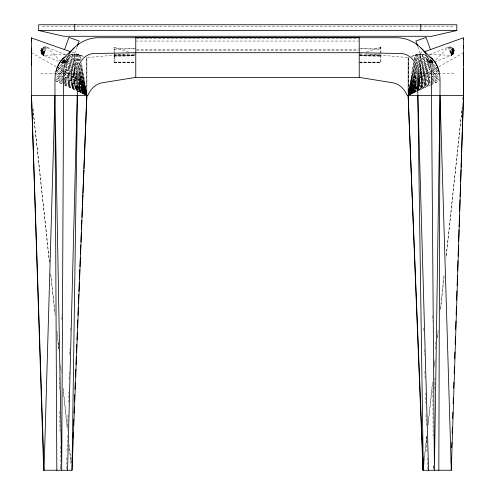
<?xml version="1.0" encoding="UTF-8"?>
<svg xmlns="http://www.w3.org/2000/svg" width="495" height="495" viewBox="0 0 495 495"><rect width="100%" height="100%" fill="white"/><g stroke="black" fill="none" stroke-linecap="round" stroke-linejoin="round"><path stroke-width="0.37" stroke-dasharray="2.48 1.86" d="M114.141 58.398L114.141 62.902L114.141 46.877L114.141 47.297M114.141 57.68L114.141 55.749L134.993 55.254M114.141 54.97L114.141 54.029M114.141 52.123L114.141 47.662M408.14 94.625L408.14 57.606L408.059 94.625M60.613 468.703L60.638 465.616M61.838 319.535L61.875 314.9M433.317 468.703L433.373 465.616M434.752 389.095L434.975 376.732M435.476 348.907L435.6 341.952M66.485 468.703L66.819 457.108M66.992 450.926L67.438 435.47M67.704 426.195L68.056 413.826M68.39 402.237L68.681 392.189M69.059 379.046L69.3 370.545M69.764 354.315L69.925 348.907M70.457 330.357L70.544 327.263M429.233 54.809L448.179 47.18L449.584 46.877L451.681 47.297L451.415 55.291L434.523 62.036M429.877 54.487L451.415 55.291L452.647 54.543L452.857 48.12L451.681 47.297M65.767 54.809L46.821 47.18C41.691 44.866 38.27 53.435 43.585 55.291L60.477 62.036M60.805 61.498L46.821 47.18L43.585 55.291L41.122 52.792L42.143 48.12L42.941 54.97L41.852 54.029L42.143 48.12L43.585 55.291L65.123 54.487M43.993 47.044L43.585 55.291L41.852 54.029M423.819 462.571L426.647 436.454M428.138 422.625L432.537 381.911M434.369 365.013L434.95 359.636M437.438 336.594L438.106 330.45M440.513 308.175L444.25 273.605M446.156 255.94L462.182 107.687L446.119 257.474M423.868 464.873L426.919 436.454M428.156 424.927L432.525 384.219M434.338 367.321L434.994 361.171M437.469 338.128L438.044 332.751M440.519 309.709L444.225 275.14M452.306 47.662L451.415 55.291C454.299 54.215 455.078 50.187 452.857 48.12L451.415 55.291L453.562 53.441L452.857 48.12L452.059 54.97L453.148 54.029L452.857 48.12L453.878 52.792L451.415 55.291L448.179 47.18L434.195 61.498M408.567 93.914L409.705 87.436L411.271 83.482L417.706 79.033M41.122 52.792L41.673 48.671L43.585 55.291L46.134 46.969M44.698 46.901L43.585 55.291L41.438 53.441L42.143 48.12L42.353 54.543M408.567 94.638L413.808 62.809M414.309 59.777L415.058 55.23L420.434 54.159L417.007 65.94M413.492 62.809L408.059 95.393L417.099 91.154M413.999 59.777L414.754 55.23L420.199 54.159L424.382 54.53L418.232 70.302M414.482 64.573L408.592 94.644L415.608 67.722M415.218 60.811L416.4 54.797M414.179 64.573L408.059 95.393L416.215 91.099M414.921 60.811L416.116 54.797M43.319 47.297L43.585 55.291L40.875 50.663L41.673 48.671L40.924 52.099L43.585 55.291L45.416 46.877M62.692 60.569L61.881 62.599L66.008 62.116L67.407 60.489L67.827 59.115M430.427 84.961L408.443 95.393L415.212 65.631M415.379 64.888L417.749 54.475M414.909 65.631L408.059 95.393L416.208 89.638M415.769 61.912L417.477 54.475M416.573 63.985L419.092 54.258M415.311 67.722L408.059 95.393L416.573 86.489M416.493 63.236L418.844 54.258M449.584 46.877L451.415 55.291L454.125 50.663L453.327 48.671L451.415 55.291L448.866 46.969M416.499 91.099L408.443 95.393L415.726 70.358M415.868 68.885L408.059 95.393L416.425 79.992M416.951 65.204L420.199 54.159M40.875 50.663L41.295 49.283L43.585 55.291L40.837 51.381L41.673 48.671M416.394 70.804L408.678 94.675L416.555 74.603M417.557 67.19L421.771 54.172M416.109 70.804L408.059 95.393L416.474 75.834M417.526 66.466L421.548 54.172L424.196 54.53L418.25 69.585M416.326 87.046L408.443 95.393L416.406 73.043M417.693 69.436L423.089 54.295M77.059 46.79L74.739 53.25L74.739 77.381L76.657 78.618M416.382 72.32L408.059 95.393L416.555 73.885M417.681 68.718L422.885 54.295M408.443 95.393L416.295 76.911M418.411 71.936L425.657 54.877M418.275 71.639L425.483 54.877M408.759 94.706L416.4 78.123M418.306 73.978L426.263 56.708M408.381 94.706L416.437 77.437M418.368 73.291L426.424 56.022M453.971 49.958L451.415 55.291L450.302 46.901M64.455 61.361L61.881 62.599L62.853 60.65M408.783 94.712L416.58 79.052M418.275 75.642L427.092 57.934M408.406 94.712L416.301 79.052M418.355 74.962L426.938 57.934M416.487 80.407L408.808 94.712L416.474 83.321M418.312 76.997L427.457 59.963M418.244 76.645L427.699 59.233M416.536 81.372L408.827 94.731L416.53 82.343M418.467 78.031L428.101 61.337M416.617 82.684L408.486 94.762L416.499 80.957M418.411 77.672L428.002 61.262M64.523 61.052L61.881 62.599L63.372 60.143M418.151 79.732L428.67 62.766M429.072 62.116L430.693 59.505M408.468 94.743L416.252 82.343M418.3 79.082L428.942 62.116M429.351 61.46L430.582 59.505M418.164 80.778L429.58 63.614M430 62.976L431.69 60.44M418.331 80.141L429.45 63.614M429.877 62.976L432.017 59.802M408.889 94.768L416.499 84.094M418.294 81.582L429.487 65.878M431.275 63.366L432.618 61.485L431.213 63.31M408.505 94.78L416.518 83.674M418.3 81.205L429.431 65.779M64.276 60.916L61.881 62.599L66.856 55.749M416.487 86.241L408.944 94.823L416.332 85.072M418.188 82.64L433.973 61.986M416.518 84.459L408.53 94.786L416.314 85.443M418.399 82.034L433.898 61.986M408.932 94.799L416.258 85.858M418.207 83.476L429.926 69.17M431.881 66.788L434.325 63.806L431.844 66.714M418.256 83.104L429.901 69.052M64.833 60.136L61.881 62.599L64.82 59.183M65.847 61.949L67.679 59.821M418.498 83.952L430.062 70.797M432.073 68.508L435.093 65.074L431.98 68.508M408.573 94.823L416.202 86.241M418.238 83.952L429.945 70.797M418.43 84.818L430.52 72.01M431.046 71.453L435.779 66.441L430.941 71.453M417.106 85.932L430.409 72.01M452.647 54.543L453.148 54.029M61.881 62.599L64.994 59.536M64.338 61.337L62.574 62.809L63.286 62.902L64.307 61.9M65.891 61.986L67.407 60.489M408.988 94.854L416.66 87.299M417.211 86.761L430.916 73.266M431.461 72.728L436.943 67.332M416.227 87.448L408.604 94.867L417.681 86.712M418.405 85.332L430.384 73.681M432.562 71.558L436.918 67.32M417.563 87.064L409.012 94.873L417.718 87.553M418.133 86.545L431.807 74.052M432.382 73.526L436.937 69.362L432.395 73.433M418.25 86.198L431.832 73.941M418.3 87.064L430.477 76.775M432.797 74.813L438.595 69.913M67.035 61.108L65.39 62.481L62.574 62.809L64.486 61.689M408.647 94.904L417.452 87.553M418.04 87.064L430.359 76.775M432.71 74.813L438.576 69.913M409.643 94.458L416.239 89.323M416.839 88.853L430.638 78.105M431.238 77.635L437.834 72.493L431.126 77.635M409.278 94.458L416.561 88.853M417.167 88.382L430.52 78.105M409.681 94.508L416.487 89.638M417.106 89.199L430.73 79.454M431.349 79.008L438.774 73.699L431.244 79.008M416.833 89.199L430.613 79.454M409.718 94.564L430.755 80.821M431.393 80.407L438.403 75.822L431.287 80.407M418.343 78.618L431.572 70.927M416.45 89.985L409.353 94.564L430.601 82.201M417.093 89.564L430.644 80.821M409.749 94.619L416.301 90.74M416.957 90.35L430.712 82.201M431.368 81.811L438.57 77.542L431.263 81.811M432.234 70.55L438.224 67.134M438.892 66.751L463.512 52.711M419.185 89.669L430.601 83.581M431.275 83.222L439.331 78.928L431.17 83.222M418.937 89.669L430.489 83.581M63.286 62.902L64.01 62.877L62.574 62.809L66.027 61.151M431.114 84.633L439.356 80.716M417.792 90.826L430.31 84.961M431.003 84.633L439.35 80.716M64.715 62.735L62.574 62.809L64.486 62.079M411.747 56.43L415.058 55.23M411.407 56.43L423.145 52.216M359.234 54.487L361.4 53.757M366.442 52.049L380.859 47.18M430.662 61.337L432.426 62.809L430.99 62.877L433.119 62.599L432.308 60.569M62.574 62.809L66.565 61.652M81.001 59.777L80.246 55.23L74.801 54.159L70.618 54.53L76.768 70.302M77.474 66.466L73.452 54.172L70.804 54.53L76.75 69.585M128.886 53.862L86.557 57.63L86.557 94.625M114.141 49.283L135.766 48.671L114.141 48.671M114.141 56.337L134.993 55.768M114.141 62.481L134.993 62.129M114.141 54.809L134.993 54.499M114.141 62.809L134.993 62.605M42.304 26.192L453.197 26.192M136.54 38.604L358.46 38.604M135.766 41.042L358.46 41.042M380.859 48.671L359.234 48.671L380.859 49.283M136.54 49.599L358.46 49.599M136.54 50.818L358.46 50.818M114.141 55.236L135.766 55.236M359.234 55.236L380.859 55.236M114.141 55.749L135.766 55.749M359.234 55.749L380.859 55.749L360.007 55.254M114.141 62.116L135.766 62.116M359.234 62.116L380.859 62.116M114.141 62.599L135.766 62.599M359.234 62.599L380.859 62.599M40.714 73.767L78.433 73.767M416.567 73.767L454.286 73.767M360.007 62.605L380.859 62.809M360.007 54.499L380.859 54.809M360.007 62.129L380.859 62.481M360.007 55.768L380.859 56.337M430.285 62.735L432.426 62.809L430.514 61.689M83.253 56.43L78.6 54.797L74.566 54.159L77.993 65.94M366.114 53.862L408.443 57.63L408.443 94.625M428.973 61.151L432.426 62.809L429.611 62.481L427.965 61.108L427.173 59.115M430.514 62.079L432.426 62.809L428.992 62.116L427.965 61.108M428.435 61.652L432.426 62.809M114.141 47.18L128.558 52.049M133.601 53.757L135.766 54.487M71.855 52.216L83.593 56.43M55.65 80.716L63.997 84.633M64.69 84.961L77.208 90.826M77.901 91.154L86.941 95.393L81.508 62.809M55.644 80.716L63.886 84.633M64.573 84.961L86.557 95.393L81.192 62.809M430.545 61.361L433.119 62.599L432.147 60.65M63.83 83.222L55.681 78.928L63.725 83.222M64.511 83.581L76.063 89.669M78.785 91.099L86.941 95.393L80.821 64.573M64.4 83.581L75.815 89.669M78.501 91.099L86.557 95.393L80.518 64.573M31.488 52.711L56.108 66.751M56.777 67.134L62.766 70.55M63.428 70.927L74.739 77.381M430.477 61.052L433.119 62.599L431.628 60.143M63.737 81.811L56.449 77.542L63.632 81.811M64.4 82.201L85.61 94.619L78.55 89.985M64.288 82.201L78.043 90.35M78.699 90.74L85.251 94.619M63.713 80.407L56.616 75.822L63.608 80.407M64.356 80.821L77.907 89.564M77.294 79.033L83.729 83.482L85.295 87.436L86.433 93.914M64.245 80.821L85.282 94.564M430.724 60.916L433.119 62.599L428.144 55.749M63.756 79.008L56.238 73.699L63.651 79.008M64.387 79.454L78.167 89.199M78.792 89.638L86.941 95.393L80.091 65.631M64.27 79.454L77.894 89.199M78.513 89.638L85.319 94.508M63.874 77.635L57.191 72.493L63.762 77.635M64.48 78.105L77.833 88.382M78.439 88.853L85.722 94.458M64.362 78.105L78.16 88.853M78.761 89.323L85.357 94.458M430.167 60.136L433.119 62.599L430.18 59.183M56.424 69.913L62.29 74.813M64.641 76.775L76.96 87.064M77.548 87.553L86.353 94.904M56.405 69.913L62.203 74.813M64.523 76.775L76.7 87.064M77.282 87.553L85.975 94.904L77.437 87.064M62.605 73.433L58.076 69.343L62.618 73.526M63.168 73.941L76.75 86.198M77.319 86.712L86.371 94.885L78.773 87.448M63.193 74.052L76.867 86.545M58.082 67.32L62.438 71.558M64.616 73.681L76.595 85.332M430.007 59.536L433.119 62.599M430.693 61.9L431.714 62.902M427.593 60.489L429.109 61.986M58.057 67.332L63.539 72.728M64.084 73.266L77.789 86.761M78.34 87.299L86.012 94.854M64.059 71.453L59.276 66.441L63.954 71.453M64.591 72.01L77.894 85.932M78.427 86.489L86.941 95.393L79.689 67.722M64.48 72.01L76.57 84.818M78.674 87.046L86.557 95.393L79.788 65.631M63.02 68.508L59.969 65.074L62.927 68.508M65.055 70.797L76.762 83.952M78.798 86.241L86.427 94.823M64.938 70.797L76.502 83.952M78.513 86.241L86.056 94.823L78.668 85.072M427.321 59.821L429.153 61.949M63.156 66.714L60.73 63.787L63.119 66.788M65.099 69.052L76.744 83.104M78.686 85.443L86.452 94.811L78.482 84.459M65.074 69.17L76.793 83.476M78.742 85.858L86.068 94.799M61.102 61.986L76.601 82.034M61.027 61.986L76.812 82.64M63.787 63.31L62.45 61.46L63.725 63.366M65.569 65.779L76.7 81.205M78.482 83.674L86.495 94.78M65.513 65.878L76.706 81.582M78.501 84.094L86.111 94.768M62.983 59.802L65.123 62.976M65.55 63.614L76.669 80.141M78.383 82.684L86.514 94.762L78.501 80.957M63.31 60.44L65 62.976M65.42 63.614L76.836 80.778M78.526 83.321L86.136 94.762L78.513 80.407M64.418 59.505L65.649 61.46M66.058 62.116L76.7 79.082M78.748 82.343L86.532 94.743M64.307 59.505L65.928 62.116M66.33 62.766L76.849 79.732M78.47 82.343L86.155 94.743L78.464 81.372M66.998 61.262L76.589 77.672M66.899 61.337L76.533 78.031M67.301 59.233L76.756 76.645M78.575 79.992L86.941 95.393L79.132 68.885M67.543 59.963L76.688 76.997M68.062 57.934L76.645 74.962M78.699 79.052L86.594 94.712M67.908 57.934L76.725 75.642M78.42 79.052L86.217 94.712M41.029 49.958L43.585 55.291L42.694 47.662M68.576 56.022L76.632 73.291M78.563 77.437L86.619 94.706M68.737 56.708L76.694 73.978M78.6 78.123L86.241 94.706M69.517 54.877L76.725 71.639M78.526 75.834L86.941 95.393L78.891 70.804M69.343 54.877L76.589 71.936M78.705 76.911L86.557 95.393L79.274 70.358M78.445 73.885L86.941 95.393L78.618 72.32M78.445 74.603L86.279 94.681L78.606 70.804M72.115 54.295L77.319 68.718M417.941 46.79L420.261 53.25L420.261 77.381M71.911 54.295L77.307 69.436M78.594 73.043L86.557 95.393M73.229 54.172L77.443 67.19M454.125 50.663L453.705 49.283L451.415 55.291L451.007 47.044M453.327 48.671L454.163 51.381L451.415 55.291L454.076 52.099L453.327 48.671L453.878 52.792M74.801 54.159L78.049 65.204M76.156 54.258L78.507 63.236M75.908 54.258L78.427 63.985M79.392 67.722L86.365 94.65M77.523 54.475L79.231 61.912M77.251 54.475L79.621 64.888M78.884 54.797L80.079 60.811M78.6 54.797L79.782 60.811M79.942 55.23L80.691 59.777M49.506 262.084L32.819 107.687L49.376 262.084M50.75 273.605L55.069 313.552M56.894 330.45L58.806 348.115M60.631 365.013L61.213 370.39M63.125 388.061L67.444 428.002M69.269 444.9L71.181 462.571M50.775 275.14L55.063 315.086M56.956 332.751L58.769 349.649L58.676 342.719M60.662 367.321L61.244 372.698M63.137 390.363L67.425 430.304M69.319 447.975L71.132 464.873M423.776 328.036L423.85 331.13M424.326 349.68L424.469 355.088M424.883 371.318L425.081 379.046M425.44 392.962L425.7 403.01M425.997 414.6L426.313 426.968M426.548 436.243L426.95 451.7M427.105 457.881L427.383 468.703M59.202 377.506L59.4 390.642M59.716 411.512L60.019 431.603M60.235 446.292L60.576 468.703M432.482 315.674L432.506 320.308M432.871 390.642L433.125 438.564M433.267 465.616L433.286 468.703M408.14 57.606L408.14 95.393M86.941 94.625L86.86 57.606L86.86 94.625M380.859 46.877L380.859 62.902L380.859 46.877"/><path stroke-width="0.74" d="M31.488 65.656L31.488 60.965M31.488 58.955L31.488 56.053M31.488 54.698L31.488 48.015M31.488 41.221L31.488 39.711M31.488 37.948L70.414 51.703M31.488 37.725L31.488 95.393L87.974 95.393C90.307 89.224 95.609 83.847 102.292 82.764L135.766 77.381L135.766 37.725M423.454 468.716L423.293 470.25L408.14 95.393L422.99 470.25L451.298 470.25L463.512 95.393L463.512 72.066M463.512 71.967L463.512 68.279M463.512 65.656L463.512 61.399M463.512 60.13L463.512 58.955M463.512 57.439L463.512 54.073M463.512 53.844L463.512 52.711M463.512 48.015L463.512 45.404M463.512 39.711L463.512 38.61M438.83 470.25L440.043 80.394C440.043 71.893 437.345 62.636 430.304 57.327M74.009 48.015L62.488 59.14C57.043 64.74 54.988 72.771 54.957 80.394L54.957 95.393L44.067 470.25L31.488 95.393L43.702 470.25L72.01 470.25L77.82 72.066C77.938 65.371 81.322 58.497 87.392 55.316A15.611 15.611 0 0 1 94.366 53.522L135.766 52.711L359.234 52.711L400.634 53.522A15.611 15.611 0 0 1 407.614 55.31C413.678 58.497 417.062 65.371 417.18 72.066L428.559 470.25M67.574 470.25L77.201 95.393M43.702 470.25L43.795 467.156M451.193 462.522L451.347 457.881M451.681 447.839L451.867 442.425M452.176 433.15L452.356 427.742M452.665 418.467L452.875 412.286M453.16 403.784L453.371 397.596M453.68 388.321L453.89 382.14M454.175 373.638L454.404 366.684M454.664 358.955L454.899 351.995M455.159 344.266L455.419 336.538M455.654 329.583L455.938 321.082M456.143 314.9L456.427 306.399M456.637 300.211L456.947 290.936M457.132 285.528L457.467 275.48M457.621 270.845L457.962 260.797M458.116 256.156L458.481 245.334M458.611 241.473L458.995 229.878M459.1 226.79L459.49 215.195M459.62 211.328L460.01 199.739M460.115 196.645L460.529 184.276M460.604 181.962L461.018 169.593M461.099 167.273L461.538 154.137M461.594 152.59L463.512 95.393L463.512 37.725L424.586 51.703M72.01 470.25L86.86 95.393L83.903 168.671M72.023 462.534L72.239 457.139M72.517 450.196L72.734 444.795M73.019 437.852L73.235 432.457M73.514 425.514L73.767 419.345M74.015 413.177L74.262 407.001M74.485 401.606L74.764 394.664M74.98 389.262L75.265 382.319M75.481 376.924L75.791 369.208M75.983 364.58L76.292 356.87M76.478 352.242L76.793 344.526M76.979 339.898L77.288 332.188M77.48 327.56L77.789 319.844M77.975 315.216L78.29 307.506M78.445 303.645L78.816 294.395M78.94 291.308L79.318 282.051M79.441 278.963L79.813 269.713M79.942 266.626L80.314 257.369M80.438 254.281L80.815 245.031M80.939 241.944L81.31 232.687M81.44 229.606L81.811 220.349M81.935 217.262L82.343 207.238M82.405 205.691L82.838 194.894M82.9 193.353L83.339 182.556M83.401 181.009L83.841 170.212M423.491 465.64L422.99 470.25L422.81 457.108M463.512 95.393L463.097 99.235L463.512 95.393L407.026 95.393C404.693 89.224 399.391 83.847 392.708 82.764L359.234 77.381L135.766 77.381M55.966 71.558L56.424 69.913M64.567 49.599L68.947 37.385L79.126 41.042L77.319 46.066M62.463 59.165L64.585 57.327M64.697 57.327L61.566 60.229A24.88 17.696 -90 0 0 56.944 68.322L56.944 68.322M456.805 30.517L431.572 36.284L63.929 36.284L38.697 30.517L38.697 24.75L456.805 24.75L456.805 30.517L38.697 30.517M135.766 37.385L359.234 37.385M438.056 68.322L438.081 68.322A24.88 17.486 -90 0 0 433.515 60.229L420.991 48.015M438.595 69.913L439.022 71.558M430.415 57.327L432.537 59.165M430.433 49.599L426.053 37.385L415.874 41.042L417.681 46.066M451.298 470.25L440.043 95.393L434.4 470.25L431.324 71.967C431.275 64.319 428.373 56.857 423.615 50.917A36.438 36.438 0 0 0 414.909 43.133C409.544 39.755 403.295 37.775 396.94 37.725L98.059 37.725C91.705 37.775 85.456 39.755 80.091 43.133A36.438 36.438 0 0 0 71.391 50.917C66.627 56.857 63.725 64.325 63.676 71.967L61.708 470.25L54.957 95.393L56.826 470.25M417.799 95.393L423.293 470.25M420.762 24.75L420.762 30.517M359.234 37.725L359.234 77.381M74.739 24.75L74.739 30.517"/></g></svg>
